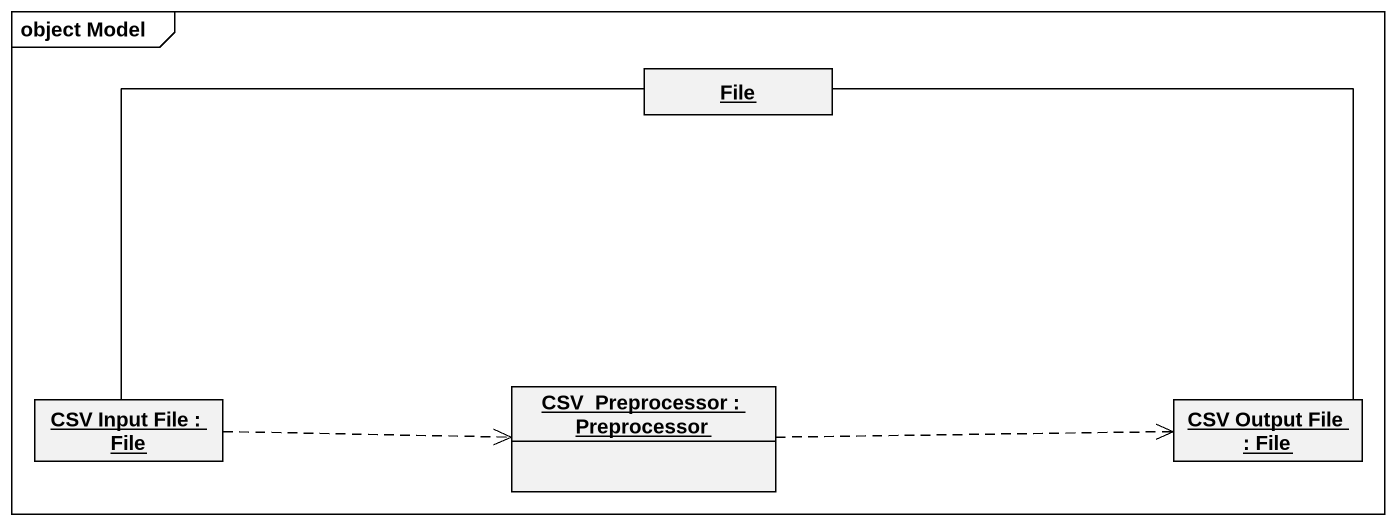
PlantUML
@startuml
mainframe object Model
hide circle
hide empty members
object "File" as File_
object "CSV_Preprocessor : Preprocessor" as CSV_Preprocessor
object "CSV Input File : File" as CSV_Input_File
object "CSV Output File : File" as CSV_Output_File
File_ -left- CSV_Input_File
CSV_Preprocessor .right.> CSV_Output_File
CSV_Input_File .right.> CSV_Preprocessor
CSV_Output_File -up- File_
@enduml
